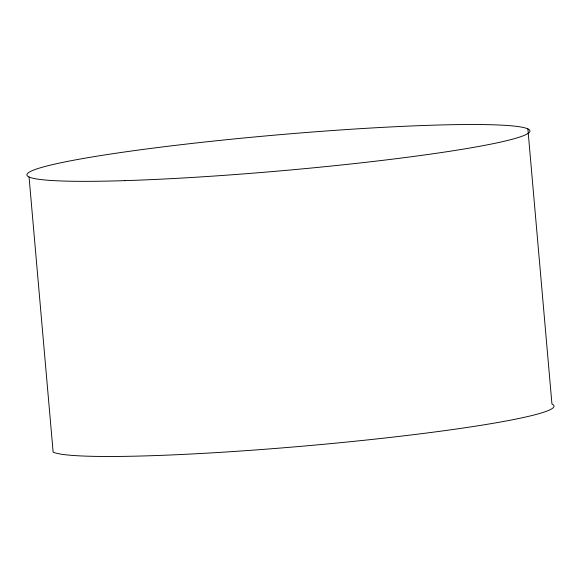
<?xml version="1.0" encoding="UTF-8"?>
<svg xmlns="http://www.w3.org/2000/svg" width="581" height="581" viewBox="0 0 581 581"><rect width="100%" height="100%" fill="white"/><g stroke="black" fill="none" stroke-linecap="round" stroke-linejoin="round"><path stroke-width="0.87" d="M527.875 128.895L551.95 404.049A252.437 18.047 -5 0 1 334.743 443.238A252.437 18.047 -5 0 1 53.125 452.105L29.05 176.951M124.879 180.64A252.437 18.047 -5 0 0 527.715 133.637A252.437 18.047 -5 0 0 182.797 144.495A252.437 18.047 -5 0 0 124.879 180.64"/></g></svg>
